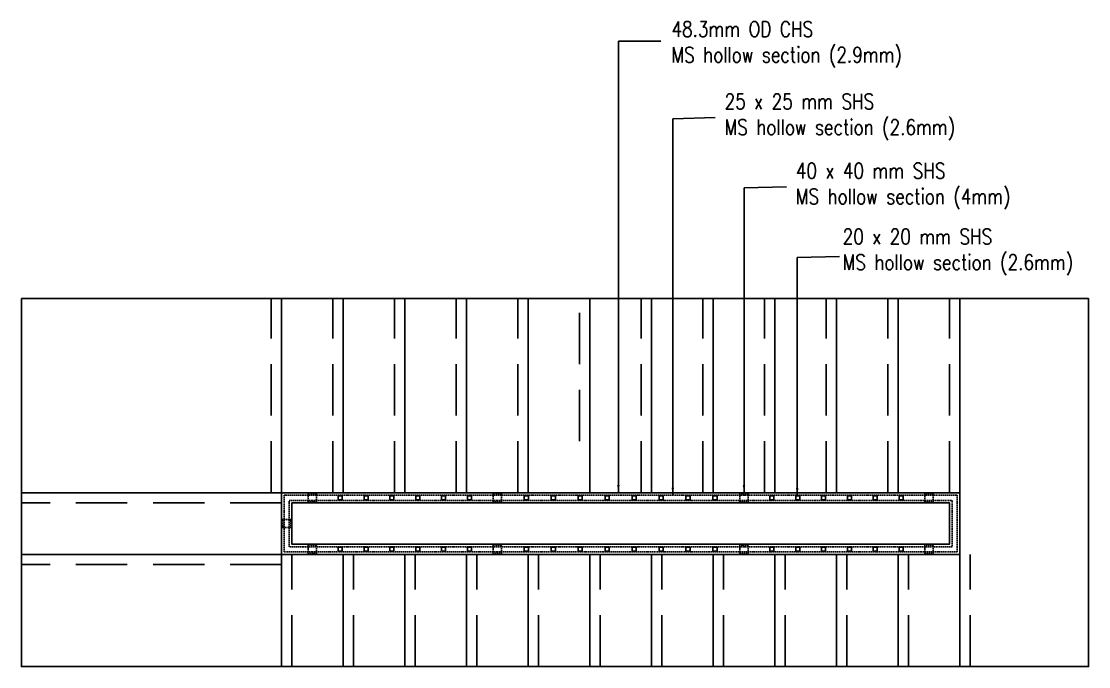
# Model space of a CAD drawing. Extents: x -32840 to 422982, y 280745 to 888746.
# Drawn here: x 332041 to 337233, y 462784 to 465923 of the extents above; entities that cross this region are included whole.
import ezdxf

# ---------------------------------------------------------------- set-up
doc = ezdxf.new("R2010")
doc.units = 0
doc.header["$LTSCALE"] = 1000
for name, pattern in [('CONTINOUS', [0]), ('HIDDEN', [0.375, 0.25, -0.125]), ('HIDDEN2', [0.1875, 0.125, -0.0625])]:
    doc.linetypes.add(name, pattern=pattern)
for name, color, linetype in [('A-HAT', 8, 'Continuous'), ('A-Rail', 1, 'Continuous'), ('A-Stair Conc Line', 1, 'HIDDEN'), ('A-Stair Fin line', 2, 'CONTINOUS'), ('A-WALL', 7, 'CONTINOUS'), ('Text', 7, 'Continuous')]:
    doc.layers.add(name, color=color, linetype=linetype)
doc.styles.add('ROMANS', font='romans.shx', dxfattribs={"width": 0.8})
doc.dimstyles.new('A-Dim Grid 50', dxfattribs={"dimscale": 75, "dimtxt": 2.5, "dimasz": 0.5, "dimexe": 0, "dimexo": 0, "dimgap": 0.3, "dimtad": 1, "dimdec": 0, "dimlfac": -0.01, "dimzin": 3, "dimdsep": 46, "dimtxsty": 'ROMANS', "dimblk": 'ARCHTICK', "dimcen": 5, "dimclrd": 256, "dimclre": 8, "dimclrt": 4, "dimadec": 0, "dimazin": 0, "dimtfac": 1, "dimtdec": 0, "dimtix": 1, "dimtmove": 1, "dimatfit": 3, "dimfxl": 1, "dimfrac": 2, "dimtolj": 1, "dimtzin": 3, "dimarcsym": 0})

# ---------------------------------------------------------------- blocks, each defined once
blk = doc.blocks.new('_ArchTick')
at = {"color": 0, "linetype": 'ByBlock', "const_width": 0.15}
blk.add_lwpolyline([(-0.5, -0.5), (0.5, 0.5)], dxfattribs=at)

msp = doc.modelspace()

# ---------------------------------------------------------------- linework, layer by layer
at = {"layer": 'A-HAT'}
msp.add_lwpolyline([(332040.5, 464574), (337232.5, 464574), (337232.5, 462784), (332040.5, 462784)], close=True, dxfattribs=at)
at = {"layer": 'A-Rail'}
for points in [[(333306, 463630.1), (336606, 463630.1), (336606, 463330.1), (333306, 463330.1)], [(333356, 463580.1), (336556, 463580.1), (336556, 463380.1), (333356, 463380.1)]]:
    msp.add_lwpolyline(points, close=True, dxfattribs=at)
at = {"layer": 'A-Stair Conc Line'}
for p, q in [((333256, 463630.1), (333256, 464574)), ((333556, 463630.1), (333556, 464574)), ((333856, 463630.1), (333856, 464574)), ((334156, 463630.1), (334156, 464574)), ((334456, 463630.1), (334456, 464574)), ((334756, 463880.1), (334756, 464574)), ((335056, 463630.1), (335056, 464574)), ((335356, 463630.1), (335356, 464574)), ((335656, 463630.1), (335656, 464574)), ((335956, 463630.1), (335956, 464574)), ((336256, 463630.1), (336256, 464574)), ((336556, 463630.1), (336556, 464574)), ((333306, 463580.1), (332040.5, 463580.1)), ((333306, 463280.1), (332040.5, 463280.1)), ((333356, 462784), (333356, 463330.1)), ((333656, 462784), (333656, 463330.1)), ((333956, 462784), (333956, 463330.1)), ((334256, 462784), (334256, 463330.1)), ((334556, 462784), (334556, 463330.1)), ((334856, 462784), (334856, 463330.1)), ((335156, 462784), (335156, 463330.1)), ((335456, 462784), (335456, 463330.1)), ((335756, 462784), (335756, 463330.1)), ((336056, 462784), (336056, 463330.1)), ((336356, 462784), (336356, 463330.1)), ((336656, 462784), (336656, 463330.1))]:
    msp.add_line(p, q, dxfattribs=at)
at = {"layer": 'A-Stair Fin line'}
for p, q in [((333306, 463630.1), (333306, 464574)), ((333606, 463630.1), (333606, 464574)), ((333906, 463630.1), (333906, 464574)), ((334206, 463630.1), (334206, 464574)), ((334506, 463630.1), (334506, 464574)), ((334806, 463630.1), (334806, 464574)), ((335106, 463630.1), (335106, 464574)), ((335406, 463630.1), (335406, 464574)), ((335706, 463630.1), (335706, 464574)), ((336006, 463630.1), (336006, 464574)), ((336306, 463630.1), (336306, 464574)), ((336606, 463630.1), (336606, 464574)), ((333306, 463630.1), (332040.5, 463630.1)), ((333306, 463330.1), (332040.5, 463330.1)), ((333306, 462784), (333306, 463330.1)), ((333606, 462784), (333606, 463330.1)), ((333906, 462784), (333906, 463330.1)), ((334206, 462784), (334206, 463330.1)), ((334506, 462784), (334506, 463330.1)), ((334806, 462784), (334806, 463330.1)), ((335106, 462784), (335106, 463330.1)), ((335406, 462784), (335406, 463330.1)), ((335706, 462784), (335706, 463330.1)), ((336006, 462784), (336006, 463330.1)), ((336306, 462784), (336306, 463330.1)), ((336606, 462784), (336606, 463330.1))]:
    msp.add_line(p, q, dxfattribs=at)
at = {"layer": 'A-WALL', "color": 3, "linetype": 'HIDDEN2', "ltscale": 0.05}
for points in [[(333318.5, 463617.6), (336593.5, 463617.6), (336593.5, 463342.6), (333318.5, 463342.6)], [(333343.5, 463592.6), (336568.5, 463592.6), (336568.5, 463367.6), (333343.5, 463367.6)]]:
    msp.add_lwpolyline(points, close=True, dxfattribs=at)
at = {"layer": 'A-WALL', "color": 4, "linetype": 'HIDDEN2', "ltscale": 0.05}
for points in [[(333436, 463585.1), (333476, 463585.1), (333476, 463625.1), (333436, 463625.1)], [(334336, 463585.1), (334376, 463585.1), (334376, 463625.1), (334336, 463625.1)], [(335536, 463585.1), (335576, 463585.1), (335576, 463625.1), (335536, 463625.1)], [(336436, 463585.1), (336476, 463585.1), (336476, 463625.1), (336436, 463625.1)], [(333311, 463460.1), (333351, 463460.1), (333351, 463500.1), (333311, 463500.1)], [(333436, 463335.1), (333476, 463335.1), (333476, 463375.1), (333436, 463375.1)], [(334336, 463335.1), (334376, 463335.1), (334376, 463375.1), (334336, 463375.1)], [(335536, 463335.1), (335576, 463335.1), (335576, 463375.1), (335536, 463375.1)], [(336436, 463335.1), (336476, 463335.1), (336476, 463375.1), (336436, 463375.1)]]:
    msp.add_lwpolyline(points, close=True, dxfattribs=at)
at = {"layer": 'A-WALL', "color": 5}
for points in [[(333581.7, 463615.1), (333601.7, 463615.1), (333601.7, 463595.1), (333581.7, 463595.1)], [(333707.4, 463615.1), (333727.4, 463615.1), (333727.4, 463595.1), (333707.4, 463595.1)], [(333833.1, 463615.1), (333853.1, 463615.1), (333853.1, 463595.1), (333833.1, 463595.1)], [(333958.8, 463615.1), (333978.8, 463615.1), (333978.8, 463595.1), (333958.8, 463595.1)], [(334084.5, 463615.1), (334104.5, 463615.1), (334104.5, 463595.1), (334084.5, 463595.1)], [(334210.2, 463615.1), (334230.2, 463615.1), (334230.2, 463595.1), (334210.2, 463595.1)], [(334487.1, 463615.1), (334507.1, 463615.1), (334507.1, 463595.1), (334487.1, 463595.1)], [(334618.2, 463615.1), (334638.2, 463615.1), (334638.2, 463595.1), (334618.2, 463595.1)], [(334749.3, 463615.1), (334769.3, 463615.1), (334769.3, 463595.1), (334749.3, 463595.1)], [(334880.4, 463615.1), (334900.4, 463615.1), (334900.4, 463595.1), (334880.4, 463595.1)], [(335011.5, 463615.1), (335031.5, 463615.1), (335031.5, 463595.1), (335011.5, 463595.1)], [(335142.6, 463615.1), (335162.6, 463615.1), (335162.6, 463595.1), (335142.6, 463595.1)], [(335273.7, 463615.1), (335293.7, 463615.1), (335293.7, 463595.1), (335273.7, 463595.1)], [(335404.8, 463615.1), (335424.8, 463615.1), (335424.8, 463595.1), (335404.8, 463595.1)], [(335681.7, 463615.1), (335701.7, 463615.1), (335701.7, 463595.1), (335681.7, 463595.1)], [(335807.4, 463615.1), (335827.4, 463615.1), (335827.4, 463595.1), (335807.4, 463595.1)], [(335933.1, 463615.1), (335953.1, 463615.1), (335953.1, 463595.1), (335933.1, 463595.1)], [(336058.8, 463615.1), (336078.8, 463615.1), (336078.8, 463595.1), (336058.8, 463595.1)], [(336184.5, 463615.1), (336204.5, 463615.1), (336204.5, 463595.1), (336184.5, 463595.1)], [(336310.2, 463615.1), (336330.2, 463615.1), (336330.2, 463595.1), (336310.2, 463595.1)], [(333581.7, 463345.1), (333601.7, 463345.1), (333601.7, 463365.1), (333581.7, 463365.1)], [(333707.4, 463345.1), (333727.4, 463345.1), (333727.4, 463365.1), (333707.4, 463365.1)], [(333833.1, 463345.1), (333853.1, 463345.1), (333853.1, 463365.1), (333833.1, 463365.1)], [(333958.8, 463345.1), (333978.8, 463345.1), (333978.8, 463365.1), (333958.8, 463365.1)], [(334084.5, 463345.1), (334104.5, 463345.1), (334104.5, 463365.1), (334084.5, 463365.1)], [(334210.2, 463345.1), (334230.2, 463345.1), (334230.2, 463365.1), (334210.2, 463365.1)], [(334487.1, 463345.1), (334507.1, 463345.1), (334507.1, 463365.1), (334487.1, 463365.1)], [(334618.2, 463345.1), (334638.2, 463345.1), (334638.2, 463365.1), (334618.2, 463365.1)], [(334749.3, 463345.1), (334769.3, 463345.1), (334769.3, 463365.1), (334749.3, 463365.1)], [(334880.4, 463345.1), (334900.4, 463345.1), (334900.4, 463365.1), (334880.4, 463365.1)], [(335011.5, 463345.1), (335031.5, 463345.1), (335031.5, 463365.1), (335011.5, 463365.1)], [(335142.6, 463345.1), (335162.6, 463345.1), (335162.6, 463365.1), (335142.6, 463365.1)], [(335273.7, 463345.1), (335293.7, 463345.1), (335293.7, 463365.1), (335273.7, 463365.1)], [(335404.8, 463345.1), (335424.8, 463345.1), (335424.8, 463365.1), (335404.8, 463365.1)], [(335681.7, 463345.1), (335701.7, 463345.1), (335701.7, 463365.1), (335681.7, 463365.1)], [(335807.4, 463345.1), (335827.4, 463345.1), (335827.4, 463365.1), (335807.4, 463365.1)], [(335933.1, 463345.1), (335953.1, 463345.1), (335953.1, 463365.1), (335933.1, 463365.1)], [(336058.8, 463345.1), (336078.8, 463345.1), (336078.8, 463365.1), (336058.8, 463365.1)], [(336184.5, 463345.1), (336204.5, 463345.1), (336204.5, 463365.1), (336184.5, 463365.1)], [(336310.2, 463345.1), (336330.2, 463345.1), (336330.2, 463365.1), (336310.2, 463365.1)]]:
    msp.add_lwpolyline(points, close=True, dxfattribs=at)

# ---------------------------------------------------------------- texts
at = {"layer": 'Text', "lineweight": 0, "ltscale": 0.5, "char_height": 75, "attachment_point": 1, "style": 'ROMANS'}
for s, insert, width in [('48.3mm OD CHS \\PMS hollow section (2.9mm)', (335203.2, 465922.8), 1420.139), ('25 x 25 mm SHS \\PMS hollow section (2.6mm)', (335461.8, 465570.6), 1725.653), ('40 x 40 mm SHS \\PMS hollow section (4mm)', (335808.3, 465233.8), 1261.939), ('20 x 20 mm SHS \\PMS hollow section (2.6mm)', (336036, 464913.4), 1353.067)]:
    msp.add_mtext(s, dxfattribs=dict(at, insert=insert, width=width))

# ---------------------------------------------------------------- leaders
at = {"layer": 'Text', "color": 6, "lineweight": 0, "ltscale": 0.5}
for points in [[(334944.8, 463630.1), (334944.8, 465826), (335150.6, 465826)], [(335209.6, 463617.6), (335209.6, 465449), (335415.5, 465455.1)], [(335556.1, 463630.1), (335556.1, 465112.2), (335762, 465118.3)], [(335814.9, 463615.1), (335814.9, 464773.6), (336020.8, 464779.7)]]:
    msp.add_leader(points, dimstyle='A-Dim Grid 50', dxfattribs=at)

doc.saveas('drawing.dxf')
